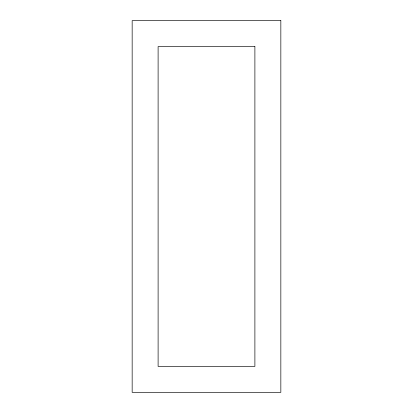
<?xml version="1.0" encoding="UTF-8"?>
<svg xmlns="http://www.w3.org/2000/svg" width="413" height="413" viewBox="0 0 413 413"><rect width="100%" height="100%" fill="white"/><g stroke="black" fill="none" stroke-linecap="round" stroke-linejoin="round"><path stroke-width="0.62" d="M280.84 20.65L132.16 20.65L132.16 392.35L280.84 392.35L280.84 20.65M254.893 46.597L158.107 46.597L158.107 366.403L254.893 366.403L254.893 46.597"/></g></svg>
